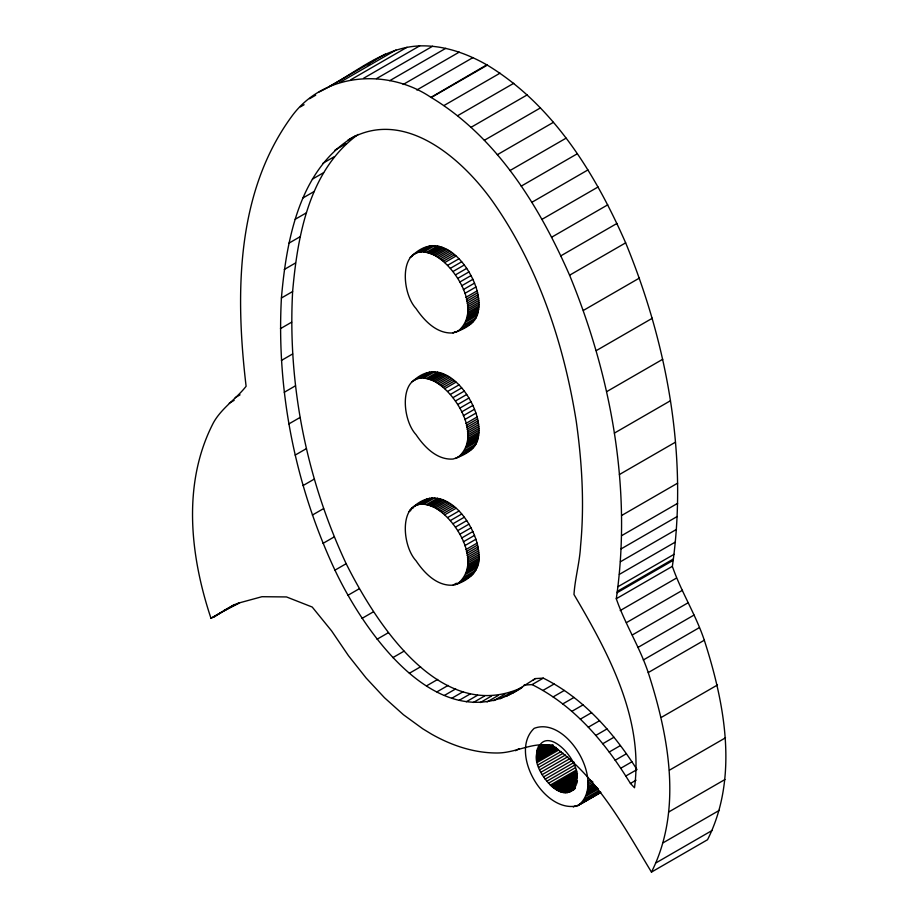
<?xml version="1.0" encoding="UTF-8"?>
<svg xmlns="http://www.w3.org/2000/svg" width="918" height="918" viewBox="0 0 918 918"><rect width="100%" height="100%" fill="white"/><g stroke="black" fill="none" stroke-linecap="round" stroke-linejoin="round"><path stroke-width="1.38" d="M213.538 617.378L223.694 610.722L240.436 602.575L261.951 596.711L286.485 596.941L312.223 607.05L331.616 630.918L348.438 655.659L366.11 677.989L384.493 697.737L403.461 714.743L422.865 728.858L431.449 734.079C451.679 745.577 474.445 753.23 497.9 752.99C516.788 752.737 533.358 741.228 552.556 745.726C597.595 776.857 623.861 826.498 651.459 872.1C682.831 809.94 668.671 735.915 648.234 672.584C639.731 647.029 625.02 624.056 616.288 598.72C632.054 489.374 611.377 376.678 569.585 275.216C539.279 206.298 497.292 137.631 431.483 97.652L430.726 97.216C387.534 68.093 323.606 72.556 291.786 116.322C235.501 193.101 235.341 295.286 246.104 386.283C236.11 399.032 221.651 408.051 213.504 422.59C181.993 483.155 190.083 555.574 210.979 618.284L239.128 602.598M651.459 872.1L707.526 839.729C738.898 777.569 724.738 703.544 704.301 640.213C695.798 614.658 681.087 591.697 672.355 566.349C688.121 457.003 667.443 344.307 625.651 242.845C595.346 173.938 553.359 105.26 487.55 65.281L486.792 64.845C466.413 53.21 443.371 45.131 419.652 45.9C381.395 47.311 352.087 76.205 319.234 91.915M521.458 687.961C439.86 741.251 364.859 633.351 334.955 570.17C295.389 485.633 276.364 391.286 281.413 298.006C286.565 238.909 299.67 167.512 355.84 135.543M522.48 687.284C441.478 725.231 376.334 623.953 346.166 563.698C306.601 479.162 287.575 384.814 292.624 291.534C297.593 235.169 309.251 169.876 358.123 134.441M536.468 755.021C541.976 718.805 581.553 759.955 576.802 779.497C569.86 813.428 532.933 773.656 536.468 755.021L553.531 745.164M457.749 331.467C482.386 311.202 457.428 268.481 435.545 255.835C399.158 237.085 399.571 290.811 416.038 308.517C424.277 320.807 437.002 334.072 453.044 332.936C461.593 330.205 471.072 325.901 475.96 317.995C479.035 312.051 479.345 305.12 478.622 298.579C475.467 271.051 443.589 227.457 413.869 254.24M457.749 457.577C482.386 437.324 457.428 394.591 435.545 381.957C399.158 363.207 399.571 416.921 416.038 434.639C424.277 446.928 437.002 460.182 453.044 459.046C461.593 456.315 471.072 452.012 475.96 444.105C479.035 438.161 479.345 431.231 478.622 424.69C475.467 397.161 443.589 353.579 413.869 380.35M457.749 583.687C482.386 563.434 457.428 520.713 435.545 508.079C399.158 489.328 399.571 543.043 416.038 560.749C424.277 573.039 437.002 586.292 453.044 585.156C467.239 581.978 481.319 570.514 478.921 554.598C477.75 525.968 444.874 479.001 413.869 506.484M578.065 805.568C606.752 783.823 567.37 715.547 534.184 728.353C508.434 752.393 544.454 814.725 578.065 805.568L599.993 792.9M421.351 250.947L425.08 247.768M421.351 377.057L425.08 373.878M512.485 693.136L535.297 678.586L543.284 678.138C583.217 697.932 613.419 732.495 636.989 769.571L625.778 776.043C602.208 738.979 571.994 704.404 532.073 684.61L524.075 685.058M533.014 680.318L535.297 678.586M423.118 501.435L425.08 500.012M367.797 64.834L369.943 63.319M372.088 61.816L375.301 59.544M471.037 323.733L455.489 332.373M471.037 449.854L455.489 458.484M329.332 86.464L385.399 54.093M309.596 98.708L315.689 95.197M339.889 82.379L395.956 50.008M300.438 106.855L304.099 104.744M350.951 79.648L407.018 47.277M363.585 78.271L419.652 45.9M376.518 78.615L432.585 46.244M389.714 80.692L445.781 48.321M403.163 84.479L459.229 52.119M416.829 89.998L472.896 57.627M334.955 150.104L346.166 143.633M323.044 163.174L334.255 156.703M312.384 179.148L323.595 172.676M443.991 105.524L500.058 73.153M303.066 197.898L314.277 191.426M457.692 115.657L513.759 83.286M295.194 219.287L306.417 212.815M471.163 127.246L527.23 94.875M288.895 243.19L300.117 236.718M484.383 140.27L540.45 107.899M284.27 269.479L295.481 262.996M497.338 154.706L553.405 122.335M281.413 298.006L292.624 291.534M510.006 170.541L566.073 138.17M521.24 186.124L577.307 153.754M280.426 328.667L291.649 322.184M411.895 255.663L427.249 246.69M418.39 252.427L429.601 245.955M410.139 257.419L412.377 256.122M420.914 252.048L432.126 245.576M423.6 252.037L434.811 245.565M426.411 252.404L437.622 245.932M427.88 252.783L439.091 246.299M429.349 253.15L440.56 246.678M430.875 253.724L442.086 247.252M432.401 254.297L443.612 247.826M433.973 255.066L445.184 248.594M435.545 255.835L446.756 249.363M437.129 256.799L448.34 250.327M531.843 202.316L587.91 169.945M438.724 257.763L449.935 251.291M440.273 258.876L451.484 252.404M441.822 260.001L453.033 253.529M443.314 261.251L454.525 254.779M444.817 262.514L456.028 256.042M281.413 360.441L292.624 353.969M447.697 265.279L458.908 258.807M450.44 268.286L461.662 261.802M541.999 219.345L598.066 186.985M453.044 271.476L464.256 265.004M235.192 397.655L240.068 394.843M229.282 403.163L234.159 400.351M455.489 274.861L466.7 268.377M457.749 278.383L468.972 271.912M459.826 282.033L471.037 275.561M461.697 285.773L472.908 279.301M551.684 237.2L607.75 204.829M284.27 392.273L295.481 385.801M463.338 289.595L474.549 283.123M464.749 293.45L475.96 286.978M465.908 297.34L477.119 290.868M466.355 299.279L477.567 292.796M466.792 301.207L478.014 294.735M467.101 303.135L478.312 296.663M467.4 305.051L478.622 298.579M467.56 306.945L478.771 300.473M467.71 308.838L478.932 302.366M560.875 255.824L616.942 223.453M467.71 310.674L478.932 304.202M467.71 312.51L478.932 306.038M467.56 314.22L478.771 307.748M467.4 315.941L478.622 309.458M467.101 317.502L478.312 311.03M466.792 319.074L478.014 312.602M466.355 320.497L477.567 314.025M288.895 423.909L300.106 417.438M465.908 321.92L477.119 315.448M464.749 324.467L475.96 317.995M463.338 326.705L474.549 320.233M453.044 332.936L455.294 331.639M461.697 328.621L472.908 322.149M569.585 275.216L625.651 242.845M411.895 381.773L427.249 372.8M418.39 378.537L429.601 372.065M420.914 378.159L432.126 371.687M423.6 378.147L434.811 371.675M426.411 378.514L437.622 372.042M295.194 455.087L306.417 448.615M427.88 378.893L439.091 372.421M429.349 379.272L440.56 372.788M430.875 379.834L442.086 373.362M432.401 380.408L443.612 373.936M433.973 381.177L445.184 374.705M435.545 381.957L446.756 375.473M437.129 382.909L448.34 376.437M438.724 383.873L449.935 377.401M440.273 384.998L451.484 378.526M441.822 386.111L453.033 379.639M443.314 387.373L454.525 380.901M444.817 388.624L456.028 382.152M583.378 310.422L639.444 278.051M447.697 391.401L458.908 384.929M450.44 394.396L461.662 387.924M453.044 397.597L464.256 391.125M303.066 485.565L314.277 479.093M455.489 400.971L466.7 394.499M457.749 404.494L468.972 398.022M459.826 408.143L471.037 401.671M461.697 411.884L472.908 405.412M463.338 415.705L474.549 409.233M464.749 419.572L475.96 413.1M465.908 423.45L477.119 416.979M466.355 425.39L477.567 418.918M596.298 350.596L652.365 318.225M312.372 515.067L323.595 508.595M466.792 427.329L478.014 420.857M467.101 429.245L478.312 422.773M467.4 431.173L478.622 424.69M467.56 433.055L478.771 426.583M467.71 434.948L478.932 428.476M467.71 436.784L478.932 430.312M467.71 438.632L478.932 432.149M467.56 440.342L478.771 433.87M467.4 442.051L478.622 435.58M467.101 443.624L478.312 437.14M466.792 445.184L478.014 438.712M466.355 446.607L477.567 440.135M465.908 448.041L477.119 441.558M464.749 450.577L475.96 444.105M463.338 452.815L474.549 446.343M461.697 454.731L472.908 448.259M323.044 543.353L334.255 536.881M223.694 610.722L233.447 605.1M210.979 618.284L221.949 611.95M224.382 610.55L235.352 604.216M606.672 391.642L662.739 359.271M411.895 507.906L427.26 498.922M418.401 504.671L429.613 498.187M410.139 509.662L413.502 507.711M420.914 504.292L432.137 497.82M408.613 511.739L410.851 510.442M423.6 504.28L434.811 497.808M426.411 504.648L437.622 498.176M427.88 505.015L439.091 498.543M429.349 505.393L440.571 498.922M430.875 505.967L442.086 499.495M432.401 506.541L443.612 500.058M433.973 507.31L445.184 500.838M435.545 508.079L446.756 501.607M437.129 509.042L448.34 502.571M438.724 510.006L449.935 503.534M334.955 570.17L346.166 563.698M440.273 511.119L451.484 504.648M441.822 512.244L453.033 505.761M443.314 513.495L454.525 507.023M444.817 514.757L456.028 508.285M447.697 517.523L458.908 511.051M450.44 520.517L461.651 514.046M453.044 523.719L464.256 517.247M614.394 433.101L670.461 400.73M455.489 527.093L466.7 520.621M457.749 530.615L468.96 524.144M347.991 595.266L359.202 588.794M459.826 534.265L471.037 527.793M461.685 538.005L472.908 531.533M463.338 541.827L474.549 535.355M464.738 545.694L475.96 539.21M465.896 549.572L477.108 543.1M466.344 551.511L477.555 545.028M466.792 553.439L478.003 546.967M467.09 555.367L478.312 548.895M467.4 557.283L478.611 550.811M362.059 618.365L373.27 611.893M467.549 559.177L478.771 552.705M467.71 561.07L478.921 554.598M619.386 474.549L675.453 442.178M467.71 562.906L478.921 556.434M467.71 564.742L478.921 558.27M467.549 566.452L478.771 559.98M467.4 568.162L478.611 561.69M467.09 569.734L478.312 563.262M466.792 571.306L478.003 564.834M466.344 572.729L477.555 566.257M465.896 574.152L477.108 567.68M464.738 576.699L475.96 570.227M463.338 578.937L474.549 572.453M453.044 585.156L456.407 583.217M461.685 580.853L472.908 574.37M455.489 584.605L468.96 577.215M459.826 582.437L471.037 575.965M377.057 639.238L388.268 632.766M621.555 515.537L677.622 483.166M392.858 657.621L404.069 651.149M621.555 535.71L677.622 503.339M621.153 548.872L677.22 516.501M409.382 673.261L420.593 666.789M620.419 561.77L676.486 529.399M619.363 574.381L675.43 542.01M426.491 685.895L437.702 679.423M617.986 586.694L674.053 554.334M436.911 691.885L448.122 685.413M617.332 591.353L673.399 558.982M617.137 592.707L673.204 560.336M444.427 695.408L455.638 688.936M616.288 598.72L672.355 566.349M451.84 698.219L463.062 691.747M459.149 700.331L470.36 693.847M620.201 610.562L676.268 578.191M466.333 701.742L477.544 695.259M473.39 702.465L484.601 695.993M480.298 702.534L491.509 696.051M487.068 701.926L498.279 695.454M626.409 622.656L682.476 590.285M493.677 700.675L504.889 694.203M500.126 698.793L511.337 692.31M506.392 696.269L517.614 689.797M518.383 689.395L521.745 687.456M532.073 684.61L543.284 678.138M632.341 634.958L688.408 602.598M542.905 690.451L554.128 683.979M637.976 647.431L694.042 615.06M553.141 696.911L564.352 690.439M562.78 703.911L574.002 697.439M643.288 659.996L699.355 627.625M571.857 711.347L583.068 704.875M648.234 672.584L704.301 640.213M515.491 750.729L519.14 748.629M580.371 719.138L591.582 712.655M538.005 746.965L541.666 744.854M537.351 748.686L543.445 745.164M537.11 749.65L545.636 744.716M536.869 750.603L546.623 744.968M536.72 751.658L548.907 744.624M536.571 752.714L549.974 744.968M536.525 753.862L552.361 744.716M536.525 756.225L553.588 746.38M588.346 727.182L599.557 720.71M536.571 757.442L554.851 746.885M536.72 758.658L556.216 747.401M536.869 759.886L556.365 748.629M537.11 761.125L557.823 749.157M537.351 762.365L558.064 750.396M538.005 764.843L561.162 751.475M538.832 767.322L563.204 753.253M595.805 735.41L607.016 728.938M539.807 769.789L565.408 755.021M540.943 772.233L567.76 756.753M542.217 774.608L570.25 758.429M543.605 776.926L571.639 760.747M602.747 743.729L613.958 737.246M545.131 779.153L574.381 762.261M546.749 781.264L574.783 765.073M661.408 717.348L717.474 684.977M548.459 783.249L575.276 767.769M550.261 785.097L575.861 770.317M609.196 752.037L620.407 745.554M551.213 785.946L576.802 771.166M552.143 786.795L576.527 772.715M553.129 787.552L577.502 773.484M554.105 788.321L577.261 774.941M555.115 788.987L577.055 776.318M556.136 789.664L576.848 777.695M557.169 790.226L576.665 778.969M558.19 790.8L576.481 780.243M559.188 791.224L577.468 780.667M560.187 791.66L577.25 781.803M615.175 760.253L626.397 753.77M561.139 791.959L576.986 782.813M562.103 792.257L576.734 783.823M563.95 792.613L576.137 785.578M565.706 792.727L575.46 787.105M567.381 792.601L574.691 788.39M587.864 781.046L590.297 779.646M572.947 789.836L575.379 788.424M568.942 792.245L573.819 789.434M570.411 791.66L574.175 789.446M588.025 782.939L591.674 780.828M588.025 784.775L592.89 781.964M588.025 786.611L592.89 783.8M620.694 768.286L631.917 761.802M587.864 788.321L593.957 784.81M587.704 790.042L595.025 785.819M587.405 791.603L595.931 786.68M587.095 793.175L596.849 787.552M586.659 794.598L597.629 788.264M586.212 796.021L598.398 788.987M585.053 798.568L598.456 790.823M583.641 800.806L599.488 791.66M573.348 807.025L575.793 805.625M582.001 802.722L600.28 792.165M575.793 806.474L600.165 792.395M580.13 804.306L600.854 792.349M625.778 776.043L630.436 783.444L636.036 780.208M669.452 770.168L725.518 737.797M668.901 811.891L724.968 779.52M663.324 842.678L719.391 810.307M656.313 862.69L712.379 830.32M347.991 140.075C403.186 106.74 461.651 157.988 492.427 201.145C538.235 266.094 563.801 343.378 576.252 421.339C582.069 462.672 584.536 504.682 580.543 546.302C579.683 562.55 575.012 578.363 573.979 594.508C608.083 652.388 643.897 718.358 634.499 787.736L630.436 783.444M486.792 64.845L430.978 97.365A8.572 4.946 60 0 0 431.231 97.515L487.297 65.144A8.572 4.946 60 0 1 487.045 64.994L486.85 64.88"/></g></svg>
